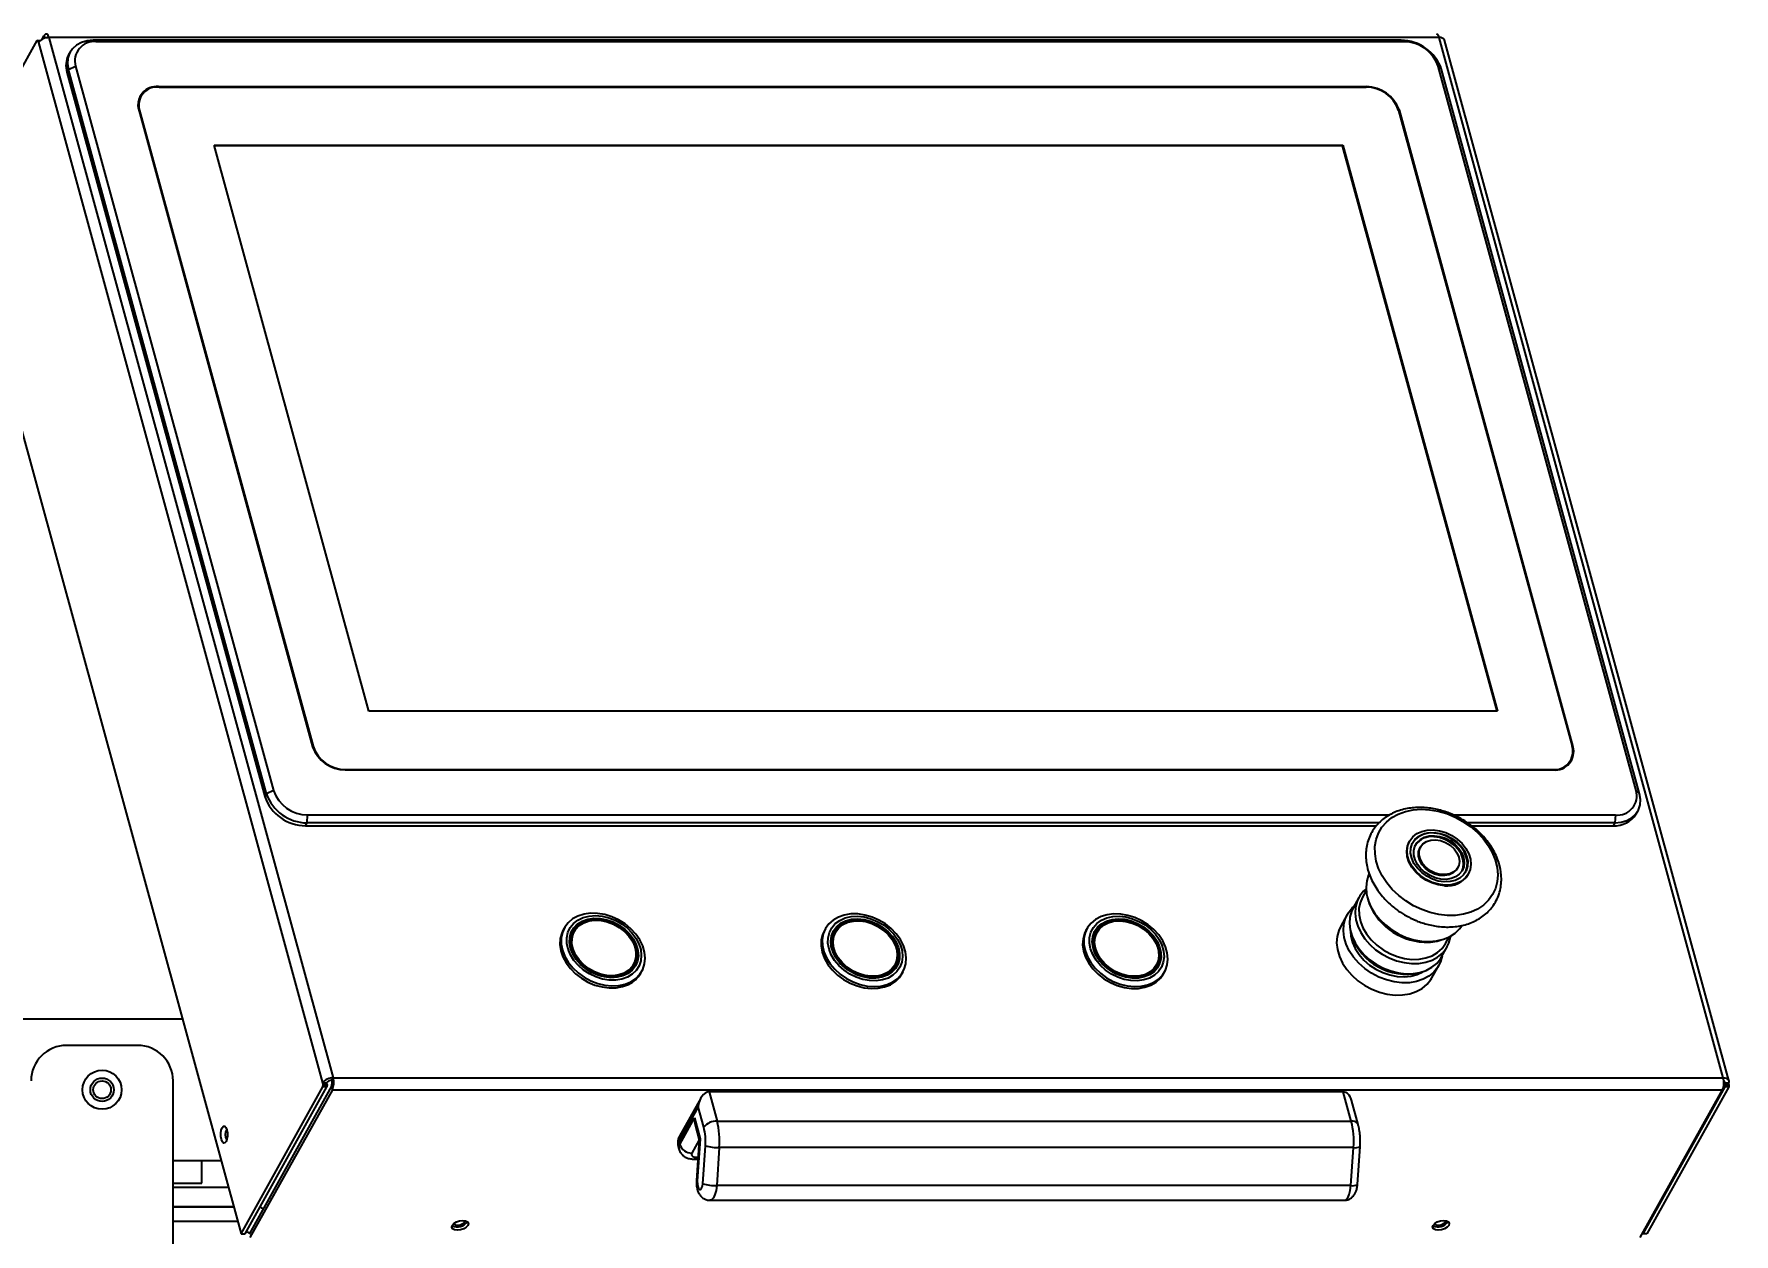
# Model space of a CAD drawing. Header units: millimetres. Extents: x 10 to 584, y 10 to 410.
# Drawn here: x 144.56 to 176.47, y 291.14 to 313.66 of the extents above; entities that cross this region are included whole.
import ezdxf

# ---------------------------------------------------------------- set-up
doc = ezdxf.new("R2010")
doc.units = ezdxf.units.MM
doc.layers.add('2', color=1, linetype='Continuous')
doc.styles.add('SLDTEXTSTYLE0', font='TXT', dxfattribs={"width": 0.7})
doc.dimstyles.new('SLDDIMSTYLE0', dxfattribs={"dimtxt": 3.5, "dimasz": 3.5, "dimexe": 0, "dimexo": 0.0625, "dimgap": 0.875, "dimtad": 1, "dimlfac": 15, "dimrnd": 1e-09, "dimzin": 12, "dimdsep": 46, "dimtxsty": 'SLDTEXTSTYLE0', "dimsah": 1, "dimcen": 0.09, "dimadec": 0, "dimazin": 3, "dimtfac": 1, "dimtofl": 0, "dimtmove": 0, "dimatfit": 3, "dimfxl": 0, "dimfrac": 2, "dimtolj": 1, "dimtzin": 12, "dimarcsym": 0})

# ---------------------------------------------------------------- blocks, each defined once
blk = doc.blocks.new('_D')
at = {"layer": '2', "color": 1}
for p, q in [((167.502, 346.778), (43.502, 346.778)), ((44.502, 346.778), (44.502, 225.845)), ((181.576, 225.845), (43.502, 225.845))]:
    blk.add_line(p, q, dxfattribs=at)
for points in [[(44.502, 346.778), (43.963, 343.278), (45.04, 343.278)], [(44.502, 225.845), (45.04, 229.345), (43.963, 229.345)]]:
    blk.add_solid(points, dxfattribs=at)
at = {"layer": '2', "color": 1, "insert": (39.99, 278.663), "char_height": 3.5, "attachment_point": 1, "rotation": 90, "style": 'SLDTEXTSTYLE0'}
blk.add_mtext('1814', dxfattribs=at)

msp = doc.modelspace()

# ---------------------------------------------------------------- linework, layer by layer
at = {"color": 7, "linetype": 'Continuous', "lineweight": 25}
for p, q in [((144.61216, 313.54593), (143.07556, 310.78894)), ((144.63028, 313.53775), (144.61216, 313.54593)), ((144.61216, 313.54593), (144.67754, 313.54593)), ((144.63028, 313.53775), (144.63923, 313.50498)), ((144.6672, 313.53775), (144.63028, 313.53775)), ((144.63923, 313.50498), (149.97564, 293.97639)), ((144.71214, 313.56681), (144.75073, 313.63604)), ((144.83769, 313.59675), (150.1741, 294.06817)), ((170.93663, 313.59675), (144.83769, 313.59675)), ((145.72725, 313.52033), (145.66928, 313.54653)), ((170.22142, 313.54653), (145.66928, 313.54653)), ((170.2794, 313.52033), (145.72725, 313.52033)), ((170.2794, 313.52033), (170.22142, 313.54653)), ((176.27304, 294.06817), (170.93663, 313.59675)), ((176.37623, 294.01857), (171.03982, 313.54716)), ((145.23618, 313.32498), (145.20634, 313.27145)), ((145.17486, 312.94689), (145.2047, 313.00043)), ((145.17486, 312.94689), (148.89065, 299.34897)), ((145.2047, 313.00043), (145.33701, 313.06161)), ((148.92049, 299.4025), (145.2047, 313.00043)), ((145.33701, 313.06161), (149.0528, 299.46368)), ((174.63614, 299.46368), (170.92035, 313.06161)), ((170.92035, 313.06161), (170.98446, 313.00043)), ((174.70025, 299.4025), (170.98446, 313.00043)), ((146.56051, 312.49063), (146.53707, 312.44857)), ((146.89386, 312.67661), (169.57391, 312.67661)), ((146.90699, 312.66787), (169.56555, 312.66787)), ((146.54437, 312.46168), (146.52166, 312.43853)), ((146.5222, 312.23972), (149.78881, 300.28557)), ((146.53533, 312.23099), (149.79717, 300.2943)), ((170.17598, 312.23099), (173.43782, 300.2943)), ((170.18433, 312.23972), (173.45094, 300.28557)), ((147.94201, 311.57566), (169.12745, 311.57566)), ((150.8457, 300.94962), (147.94201, 311.57566)), ((169.12318, 311.56802), (147.9441, 311.56802)), ((169.12745, 311.57566), (169.12318, 311.56802)), ((172.02478, 300.94962), (169.12318, 311.56802)), ((169.12745, 311.57566), (172.03113, 300.94962)), ((143.07556, 310.78894), (148.4448, 291.14021)), ((172.03113, 300.94962), (150.8457, 300.94962)), ((173.38919, 299.99259), (173.41264, 300.03466)), ((150.39924, 299.84868), (173.07928, 299.84868)), ((150.40759, 299.85742), (173.06616, 299.85742)), ((173.38755, 299.97204), (173.39529, 300.00354)), ((148.92049, 299.4025), (148.89065, 299.34897)), ((149.0528, 299.46368), (148.92049, 299.4025)), ((174.63614, 299.46368), (174.70025, 299.4025)), ((174.63893, 299.02441), (174.66877, 299.07794)), ((149.65368, 298.80287), (149.68352, 298.8564)), ((149.65368, 298.80287), (169.76153, 298.80287)), ((149.68352, 298.8564), (149.69374, 299.00496)), ((169.81087, 298.8564), (149.68352, 298.8564)), ((149.69374, 299.00496), (170.008, 299.00496)), ((171.20542, 299.00496), (174.24589, 299.00496)), ((174.23567, 298.8564), (171.47193, 298.8564)), ((171.54686, 298.80287), (174.20583, 298.80287)), ((174.23567, 298.8564), (174.20583, 298.80287)), ((174.24589, 299.00496), (174.23567, 298.8564)), ((170.3822, 298.51348), (170.37581, 298.50201)), ((170.58934, 298.40585), (170.57863, 298.38664)), ((171.27743, 297.99717), (171.28814, 298.01638)), ((171.48223, 297.88535), (171.48862, 297.89682)), ((169.56719, 297.58523), (169.4967, 297.45875)), ((169.58656, 297.46661), (169.59611, 297.42769)), ((169.42908, 297.45384), (169.32252, 297.26265)), ((154.51288, 296.88242), (154.49174, 296.84449)), ((159.41691, 296.87094), (159.39578, 296.83302)), ((164.32734, 296.87094), (164.30621, 296.83302)), ((169.21349, 297.13548), (169.08561, 296.90605)), ((154.68598, 296.81642), (154.6289, 296.714)), ((159.59002, 296.80495), (159.53294, 296.70253)), ((164.50045, 296.80495), (164.44336, 296.70253)), ((170.97863, 296.65716), (171.01675, 296.6695)), ((170.98216, 296.33765), (171.08872, 296.52885)), ((171.05734, 296.58894), (171.12783, 296.71542)), ((155.76444, 296.08112), (155.82152, 296.18353)), ((155.94756, 296.0331), (155.9687, 296.07102)), ((160.66848, 296.06964), (160.72556, 296.17206)), ((160.8516, 296.02163), (160.87273, 296.05955)), ((165.57891, 296.06964), (165.63599, 296.17206)), ((165.70354, 295.93884), (165.76203, 296.02163)), ((165.76203, 296.02163), (165.78316, 296.05955)), ((170.80348, 295.9486), (170.93135, 296.17803)), ((119.6966, 295.17832), (147.34134, 295.17832)), ((146.50183, 294.67832), (145.16849, 294.67832)), ((147.16849, 286.17832), (147.16849, 294.01165)), ((149.97564, 293.97639), (150.0493, 293.97639)), ((149.97564, 293.97639), (149.9846, 293.94363)), ((150.05825, 293.94363), (150.0493, 293.97639)), ((150.14853, 294.02228), (150.1741, 294.06817)), ((150.1741, 294.06817), (176.27304, 294.06817)), ((176.29555, 293.97639), (176.3692, 293.97639)), ((176.29555, 293.97639), (176.3045, 293.94363)), ((176.37816, 293.94363), (176.3692, 293.97639)), ((148.4448, 291.14021), (149.9814, 293.8972)), ((148.51846, 291.14021), (150.05506, 293.8972)), ((150.14086, 293.91086), (148.59361, 291.13475)), ((150.15877, 293.84533), (148.61152, 291.06922)), ((149.9814, 293.8972), (149.9846, 293.94363)), ((150.05506, 293.8972), (149.9814, 293.8972)), ((149.9846, 293.94363), (150.05825, 293.94363)), ((150.05825, 293.94363), (150.05506, 293.8972)), ((150.14086, 293.91086), (150.15877, 293.84533)), ((150.15877, 293.84533), (176.2577, 293.84533)), ((157.07503, 293.69027), (156.67473, 292.97204)), ((157.2309, 293.80327), (157.38013, 293.25717)), ((169.13869, 293.80327), (157.2309, 293.80327)), ((169.28792, 293.25717), (169.13869, 293.80327)), ((169.41691, 293.19517), (169.29187, 293.65273)), ((174.71045, 291.06922), (176.2577, 293.84533)), ((176.3013, 293.8972), (174.76471, 291.14021)), ((176.37496, 293.8972), (174.83836, 291.14021)), ((176.3013, 293.8972), (176.3045, 293.94363)), ((176.37496, 293.8972), (176.3013, 293.8972)), ((176.3045, 293.94363), (176.37816, 293.94363)), ((176.37816, 293.94363), (176.37496, 293.8972)), ((157.02759, 293.52472), (156.66528, 292.87467)), ((156.68021, 292.82006), (156.95726, 293.31716)), ((156.95726, 293.31716), (157.06534, 292.92164)), ((157.13205, 293.14245), (157.02759, 293.52472)), ((156.96905, 293.18915), (157.04763, 292.90158)), ((157.38013, 293.25717), (169.28792, 293.25717)), ((156.65064, 292.7868), (156.66556, 292.73219)), ((156.66528, 292.87467), (156.68021, 292.82006)), ((157.04774, 292.90311), (156.99529, 292.14092)), ((157.06534, 292.92164), (157.01068, 292.12719)), ((157.11316, 292.08089), (157.16222, 292.79375)), ((157.42322, 292.75902), (157.37417, 292.04616)), ((169.33102, 292.75902), (157.42322, 292.75902)), ((169.28196, 292.04616), (169.33102, 292.75902)), ((169.40462, 292.06716), (169.45368, 292.78002)), ((148.07004, 292.51165), (147.16849, 292.51165)), ((147.70894, 292.09165), (147.70894, 292.51165)), ((156.94448, 292.54358), (157.023, 292.54358)), ((147.16849, 292.09165), (147.70894, 292.09165)), ((169.28196, 292.04616), (157.37417, 292.04616)), ((148.20667, 292.01165), (147.16849, 292.01165)), ((157.24606, 291.77071), (169.15385, 291.77071)), ((148.30687, 291.64498), (147.16849, 291.64498)), ((147.16849, 291.64498), (148.30687, 291.64498)), ((148.4448, 291.14021), (148.51846, 291.14021)), ((174.76471, 291.14021), (174.75987, 291.1579)), ((174.83836, 291.14021), (174.76471, 291.14021))]:
    msp.add_line(p, q, dxfattribs=at)
at = {"color": 59, "linetype": 'Continuous', "lineweight": 25}
for p, q in [((144.76427, 313.58649), (144.75073, 313.63604)), ((146.89386, 312.67661), (146.88882, 312.66757)), ((169.57391, 312.67661), (169.56903, 312.66786)), ((146.52812, 312.21805), (146.53533, 312.23099)), ((170.18433, 312.23972), (170.17713, 312.22679)), ((149.79717, 300.2943), (149.78997, 300.2814)), ((173.45094, 300.28557), (173.4433, 300.27185)), ((150.40272, 299.84868), (150.40759, 299.85742)), ((173.06616, 299.85742), (173.06129, 299.84868)), ((176.28531, 294.01385), (176.29555, 293.97639)), ((157.04705, 292.90371), (156.90912, 292.65623)), ((156.98925, 292.57975), (157.02549, 292.57975)), ((147.16849, 291.37831), (148.37974, 291.37831))]:
    msp.add_line(p, q, dxfattribs=at)
at = {"color": 7, "linetype": 'Continuous', "lineweight": 25, "flags": 128}
for points in [[(144.83769, 313.59675), (144.82972, 313.62056), (144.82009, 313.63992), (144.80917, 313.6541), (144.79739, 313.66255), (144.78518, 313.66494), (144.77303, 313.66119), (144.7614, 313.65143), (144.75073, 313.63604)], [(145.66928, 313.54653), (145.5524, 313.53603), (145.44574, 313.50496), (145.35341, 313.45449), (145.27896, 313.38658), (145.22524, 313.30382), (145.19432, 313.20941), (145.18738, 313.10696), (145.2047, 313.00043)], [(146.53707, 312.44857), (146.52832, 312.43164), (146.51038, 312.38444)], [(173.34456, 299.93169), (173.35497, 299.94332), (173.38919, 299.99259)], [(174.23567, 298.8564), (174.35255, 298.86689), (174.4592, 298.89797), (174.55153, 298.94843), (174.62599, 299.01635), (174.67971, 299.0991), (174.71063, 299.19352), (174.71756, 299.29596), (174.70025, 299.4025)], [(171.08981, 297.11832), (170.92984, 297.13626), (170.76898, 297.17324), (170.61038, 297.22852), (170.45711, 297.30103), (170.31215, 297.38936), (170.17834, 297.49178), (170.05827, 297.60632), (169.95428, 297.73073), (169.8684, 297.8626), (169.8023, 297.99936), (169.75726, 298.13834), (169.73415, 298.27685), (169.73344, 298.41218), (169.75514, 298.54171), (169.79881, 298.6629), (169.86361, 298.77341), (169.94829, 298.87108), (170.05119, 298.954), (170.1703, 299.02058), (170.30332, 299.0695), (170.44765, 299.09983), (170.60048, 299.11096), (170.75884, 299.10268), (170.91965, 299.07515), (171.07977, 299.02891), (171.23609, 298.96486), (171.38556, 298.88425), (171.52529, 298.78863), (171.65254, 298.67989), (171.76484, 298.56012), (171.86001, 298.43167), (171.93619, 298.29703), (171.99189, 298.15882), (172.02605, 298.01973), (172.03798, 297.88248), (172.02747, 297.74973), (171.99471, 297.62406), (171.94033, 297.50793), (171.86541, 297.40359), (171.77139, 297.31307), (171.66012, 297.23813), (171.53374, 297.18024), (171.39473, 297.14052), (171.24579, 297.11975), (171.08981, 297.11832)], [(171.03584, 297.6758), (170.91858, 297.69177), (170.80172, 297.72704), (170.68976, 297.78023), (170.58699, 297.84931), (170.49737, 297.93163), (170.42433, 298.02402), (170.37069, 298.12292), (170.3385, 298.22455), (170.32901, 298.32499), (170.34257, 298.42038), (170.37581, 298.50201)], [(170.82859, 298.72303), (170.94585, 298.70705), (171.06271, 298.67179), (171.17467, 298.6186), (171.27744, 298.54951), (171.36706, 298.4672), (171.4401, 298.37481), (171.49374, 298.2759), (171.52593, 298.17428), (171.53542, 298.07384), (171.52185, 297.97845), (171.48575, 297.89176), (171.4285, 297.81713), (171.3523, 297.7574), (171.26008, 297.71488), (171.15538, 297.6912), (171.04223, 297.68727), (170.92497, 297.70325), (170.80812, 297.73851), (170.69615, 297.7917), (170.59338, 297.86078), (170.50376, 297.9431), (170.43072, 298.03549), (170.37708, 298.1344), (170.3449, 298.23602), (170.3354, 298.33646), (170.34897, 298.43185), (170.38507, 298.51854), (170.44232, 298.59317), (170.51852, 298.6529), (170.61074, 298.69542), (170.71544, 298.7191), (170.82859, 298.72303)], [(170.84306, 298.67429), (170.955, 298.65842), (171.06622, 298.62299), (171.17187, 298.56956), (171.26732, 298.50045), (171.34841, 298.41868), (171.41159, 298.32784), (171.4541, 298.23189), (171.47408, 298.13502), (171.47066, 298.04147), (171.44399, 297.95532), (171.39523, 297.88034), (171.32651, 297.81982), (171.24084, 297.77638), (171.14197, 297.75194), (171.0342, 297.74756), (170.92226, 297.76343), (170.81104, 297.79885), (170.70539, 297.85229), (170.60993, 297.9214), (170.52885, 298.00316), (170.46567, 298.094), (170.42316, 298.18996), (170.40318, 298.28683), (170.4066, 298.38038), (170.43327, 298.46653), (170.48203, 298.5415), (170.55075, 298.60203), (170.63642, 298.64546), (170.73529, 298.6699), (170.84306, 298.67429)], [(170.85079, 298.61347), (170.95298, 298.59868), (171.05433, 298.56545), (171.15011, 298.51536), (171.23584, 298.45073), (171.30751, 298.3746), (171.36176, 298.29052), (171.39607, 298.20242), (171.40882, 298.11443), (171.39942, 298.03065), (171.36831, 297.95501), (171.31695, 297.89104), (171.24773, 297.84173), (171.16389, 297.80939), (171.06936, 297.79554), (170.96855, 297.80081), (170.86618, 297.82496), (170.76703, 297.86686), (170.67574, 297.92456), (170.59658, 297.99536), (170.53325, 298.07593), (170.48871, 298.16253), (170.46504, 298.2511), (170.46335, 298.33749), (170.48373, 298.41767), (170.52521, 298.48788), (170.58585, 298.54486), (170.66283, 298.58592), (170.75254, 298.60916), (170.85079, 298.61347)], [(170.87127, 298.5382), (170.96615, 298.52307), (171.05929, 298.48835), (171.14487, 298.4362), (171.21749, 298.36992), (171.27259, 298.29365), (171.30672, 298.2122), (171.31773, 298.13068), (171.30493, 298.05421), (171.26911, 297.98761), (171.21254, 297.93505), (171.13876, 297.89983), (171.05241, 297.88417), (170.95893, 297.88906), (170.86417, 297.91419), (170.7741, 297.95797), (170.69437, 298.01765), (170.63, 298.0895), (170.58503, 298.16898), (170.56228, 298.25112), (170.56319, 298.33074), (170.58769, 298.40284), (170.63425, 298.4629), (170.69995, 298.50713), (170.78064, 298.53277), (170.87127, 298.5382)], [(171.42723, 297.92361), (171.43761, 297.94388), (171.46428, 298.03002), (171.4677, 298.12358), (171.44772, 298.22044), (171.40521, 298.3164), (171.34203, 298.40724), (171.26095, 298.489), (171.16549, 298.55811), (171.05984, 298.61155), (170.94862, 298.64698), (170.83668, 298.66284)], [(171.3672, 297.95344), (171.38868, 298.01138), (171.39808, 298.09516), (171.38533, 298.18315), (171.35102, 298.27125), (171.29677, 298.35533), (171.2251, 298.43146), (171.13937, 298.49609), (171.04359, 298.54618), (170.94224, 298.57941), (170.84005, 298.5942)], [(171.27743, 297.99717), (171.2584, 297.96839), (171.20183, 297.91583), (171.12805, 297.88061), (171.0417, 297.86496), (170.94822, 297.86985), (170.85346, 297.89497), (170.76339, 297.93875), (170.68366, 297.99844), (170.61929, 298.07028), (170.57432, 298.14977), (170.55157, 298.2319), (170.55248, 298.31152), (170.57698, 298.38362), (170.57863, 298.38664)], [(169.61839, 297.89242), (169.61282, 297.87983), (169.57799, 297.76865), (169.56506, 297.64991), (169.57434, 297.52641), (169.60561, 297.40102), (169.65814, 297.27671), (169.73069, 297.15636), (169.82157, 297.04282), (169.92865, 296.93873), (170.0494, 296.84655), (170.18102, 296.76842), (170.3204, 296.70618), (170.46429, 296.66129), (170.6093, 296.63481), (170.75205, 296.62735), (170.88919, 296.63908), (171.01749, 296.66974), (171.13396, 296.7186), (171.23586, 296.78452), (171.32081, 296.86595), (171.3636, 296.9227)], [(169.56545, 297.61509), (169.51927, 297.57338), (169.44812, 297.48541), (169.39693, 297.38527), (169.36697, 297.27543), (169.35897, 297.1586), (169.37313, 297.03765), (169.4091, 296.91556), (169.46599, 296.79533), (169.54241, 296.67993), (169.63647, 296.5722), (169.74586, 296.47479), (169.86788, 296.3901), (169.99953, 296.32022), (170.13757, 296.26686), (170.27859, 296.23133), (170.41913, 296.21453), (170.55572, 296.21685), (170.685, 296.23824), (170.8038, 296.27817), (170.90917, 296.33567), (170.99853, 296.40931), (171.06969, 296.49728), (171.12087, 296.59742), (171.15083, 296.70725), (171.15414, 296.72964)], [(155.85419, 296.76911), (155.76134, 296.86915), (155.65352, 296.9579), (155.53382, 297.03281), (155.40569, 297.09172), (155.27281, 297.13294), (155.13902, 297.15528), (155.00815, 297.15809), (154.88398, 297.14131), (154.77007, 297.10541), (154.6697, 297.05142), (154.58576, 296.98089), (154.52067, 296.89587), (154.47629, 296.79878), (154.4539, 296.69243), (154.45416, 296.57988), (154.47704, 296.46435), (154.52189, 296.34919), (154.58743, 296.23769), (154.67176, 296.13306), (154.77246, 296.03833), (154.88663, 295.9562), (155.011, 295.88905), (155.14197, 295.83881), (155.27579, 295.80692), (155.40859, 295.79429), (155.53658, 295.8013), (155.65605, 295.82774), (155.76358, 295.87285), (155.85606, 295.93533), (155.93085, 296.01339), (155.98578, 296.10477), (156.01928, 296.20686), (156.03039, 296.3167), (156.01878, 296.43116), (155.98479, 296.54692), (155.9294, 296.66066), (155.85419, 296.76911)], [(160.15712, 297.12596), (160.02352, 297.14545), (159.89341, 297.14538), (159.77052, 297.12573), (159.65841, 297.08709), (159.56029, 297.03056), (159.47898, 296.95777), (159.41683, 296.8708), (159.37563, 296.77217), (159.35655, 296.66471), (159.36015, 296.55151), (159.38632, 296.43583), (159.43431, 296.321), (159.50275, 296.21031), (159.58965, 296.10696), (159.69253, 296.01392), (159.80842, 295.93386), (159.93398, 295.86909), (160.06561, 295.82147), (160.19952, 295.79236), (160.33186, 295.78262), (160.45881, 295.79251), (160.57674, 295.82176), (160.68223, 295.86952), (160.77227, 295.93442), (160.84426, 296.01459), (160.89612, 296.10772), (160.92638, 296.21114), (160.93414, 296.32187), (160.9192, 296.43672), (160.88199, 296.55239), (160.82356, 296.66556), (160.74561, 296.77296), (160.65038, 296.87152), (160.5406, 296.95838), (160.41944, 297.03106), (160.29038, 297.08746), (160.15712, 297.12596)], [(165.474, 296.94207), (165.35484, 297.01777), (165.22707, 297.07757), (165.09435, 297.11975), (164.96051, 297.14311), (164.82939, 297.14696), (164.70477, 297.13121), (164.59023, 297.09629), (164.48908, 297.04322), (164.4042, 296.97353), (164.33806, 296.88921), (164.29255, 296.79269), (164.26899, 296.68676), (164.26804, 296.57445), (164.28974, 296.459), (164.33346, 296.34373), (164.39795, 296.23196), (164.48134, 296.12689), (164.58125, 296.03156), (164.69479, 295.94871), (164.8187, 295.88072), (164.94942, 295.82954), (165.08318, 295.79665), (165.21614, 295.783), (165.34447, 295.78897), (165.46448, 295.8144), (165.57272, 295.85855), (165.66607, 295.92015), (165.74185, 295.99744), (165.79787, 296.08818), (165.83254, 296.18978), (165.84484, 296.29929), (165.83443, 296.41358), (165.8016, 296.52936), (165.7473, 296.64329), (165.67309, 296.7521), (165.58111, 296.85266), (165.474, 296.94207)], [(170.99545, 296.3615), (170.96464, 296.24901), (170.91165, 296.14536), (170.83801, 296.0543), (170.74551, 295.97807), (170.63644, 295.91856), (170.51347, 295.87723), (170.37965, 295.85508), (170.23827, 295.85268), (170.0928, 295.87008), (169.94683, 295.90685), (169.80395, 295.96208), (169.66768, 296.03442), (169.54138, 296.12208), (169.42815, 296.22291), (169.33079, 296.33442), (169.25169, 296.45387), (169.1928, 296.57831), (169.15557, 296.70469), (169.14091, 296.82988), (169.14919, 296.95081), (169.1802, 297.0645), (169.23319, 297.16815), (169.30683, 297.25921), (169.33581, 297.28649)], [(169.32252, 297.26265), (169.29037, 297.19408), (169.26041, 297.08424), (169.25241, 296.96741), (169.26657, 296.84646), (169.30254, 296.72437), (169.35943, 296.60414), (169.43585, 296.48874), (169.52991, 296.38101), (169.6393, 296.2836), (169.76132, 296.19891), (169.89297, 296.12902), (170.03101, 296.07566), (170.17203, 296.04014), (170.31257, 296.02333), (170.44916, 296.02565), (170.57844, 296.04704), (170.69724, 296.08698), (170.80261, 296.14447), (170.89197, 296.21811), (170.96313, 296.30609), (170.98216, 296.33765)], [(169.4967, 297.45875), (169.45371, 297.35715), (169.43258, 297.24538), (169.43448, 297.12756), (169.45936, 297.00692), (169.50655, 296.88673), (169.57476, 296.77029), (169.66212, 296.66076), (169.76625, 296.56114), (169.88431, 296.47414), (170.01309, 296.40213), (170.14907, 296.34708), (170.28853, 296.3105), (170.42768, 296.29337), (170.56273, 296.29616), (170.68998, 296.31881), (170.80596, 296.36068), (170.90752, 296.42065), (170.99187, 296.49707), (171.05673, 296.58786), (171.05734, 296.58894)], [(154.49174, 296.84449), (154.46422, 296.78612), (154.43626, 296.6818), (154.43082, 296.5705), (154.44808, 296.45541), (154.48754, 296.33984), (154.54806, 296.22712), (154.6279, 296.12049), (154.72477, 296.02301), (154.83587, 295.9375), (154.95801, 295.8664), (155.08767, 295.81178), (155.22114, 295.77519), (155.35456, 295.75769), (155.4841, 295.75979), (155.60604, 295.78142), (155.71685, 295.82196)], [(155.69953, 295.95988), (155.59517, 295.92232), (155.47998, 295.90357), (155.35765, 295.90424), (155.23212, 295.9243), (155.10743, 295.96311), (154.98757, 296.01942), (154.87641, 296.09142), (154.77751, 296.1768), (154.69405, 296.27281), (154.62872, 296.37637), (154.58362, 296.48415), (154.56019, 296.59268), (154.55919, 296.69848), (154.58065, 296.79815), (154.62388, 296.88847), (154.6875, 296.96656), (154.76945, 297.02989), (154.8671, 297.07644), (154.97732, 297.10471), (155.09656, 297.11379), (155.22099, 297.10338), (155.34661, 297.07383), (155.46938, 297.02607), (155.58536, 296.96166), (155.69081, 296.88265), (155.78236, 296.79159), (155.85705, 296.6914), (155.91249, 296.5853), (155.9469, 296.47671), (155.95916, 296.36911), (155.94889, 296.26596), (155.91641, 296.17058), (155.86277, 296.08604), (155.78969, 296.01504), (155.69953, 295.95988)], [(154.8513, 297.0122), (154.95361, 297.04834), (155.06692, 297.06495), (155.18714, 297.06141), (155.30992, 297.03785), (155.43082, 296.99514), (155.54548, 296.9348), (155.64975, 296.85902), (155.73986, 296.77054), (155.81255, 296.67256), (155.8652, 296.56862), (155.89591, 296.46248), (155.90356, 296.35796), (155.88788, 296.25886), (155.84944, 296.16874), (155.78961, 296.09088), (155.71058, 296.02808), (155.61519, 295.9826), (155.50689, 295.95611), (155.38959, 295.94955), (155.26754, 295.96316), (155.14514, 295.99644), (155.02683, 296.04821), (154.91687, 296.11657), (154.81924, 296.19907), (154.73746, 296.29273), (154.67451, 296.39415), (154.63264, 296.49967), (154.61337, 296.60548), (154.61741, 296.70775), (154.64459, 296.80279), (154.69395, 296.88716), (154.76369, 296.95781), (154.8513, 297.0122)], [(155.65251, 296.00528), (155.5522, 295.96984), (155.4411, 295.95356), (155.32324, 295.95703), (155.20286, 295.98012), (155.08432, 296.022), (154.97191, 296.08116), (154.86968, 296.15546), (154.78133, 296.2422), (154.71006, 296.33827), (154.65844, 296.44018), (154.62833, 296.54424), (154.62083, 296.64671), (154.6362, 296.74388), (154.6739, 296.83223), (154.73255, 296.90857), (154.81004, 296.97015), (154.90356, 297.01473), (155.00975, 297.04071), (155.12475, 297.04714), (155.24441, 297.0338), (155.36441, 297.00116), (155.48042, 296.95041), (155.58822, 296.88338), (155.68395, 296.8025), (155.76412, 296.71067), (155.82585, 296.61124), (155.86689, 296.50778), (155.88578, 296.40404), (155.88183, 296.30377), (155.85517, 296.21059), (155.80678, 296.12787), (155.7384, 296.0586), (155.65251, 296.00528)], [(154.7753, 296.27191), (154.85734, 296.18498), (154.95371, 296.10943), (155.06092, 296.048), (155.1751, 296.0029), (155.29213, 295.97577), (155.40776, 295.96758), (155.51784, 295.97864), (155.61836, 296.00854), (155.70571, 296.0562), (155.77673, 296.1199), (155.82884, 296.19734), (155.86017, 296.28572), (155.86958, 296.38184), (155.85673, 296.48223), (155.82209, 296.58326), (155.76691, 296.68128), (155.69318, 296.77275), (155.60357, 296.85436), (155.50131, 296.92316), (155.39011, 296.97667), (155.27398, 297.01295), (155.15712, 297.03068), (155.04375, 297.02924), (154.93797, 297.00867), (154.84361, 296.96971), (154.76407, 296.91378), (154.70222, 296.84289), (154.66031, 296.7596), (154.63985, 296.66694), (154.64158, 296.56823), (154.66543, 296.46706), (154.71055, 296.36709), (154.7753, 296.27191)], [(155.63788, 296.03636), (155.53915, 296.00184), (155.42962, 295.98675), (155.31349, 295.99168), (155.19524, 296.01643), (155.07939, 296.06006), (154.97041, 296.1209), (154.87248, 296.19659), (154.78937, 296.28424), (154.72427, 296.38047), (154.67968, 296.48158), (154.65731, 296.5837), (154.65803, 296.6829), (154.68181, 296.77536), (154.72773, 296.85753), (154.79402, 296.92625), (154.87815, 296.97889), (154.97688, 297.01341), (155.08641, 297.0285), (155.20253, 297.02357), (155.32079, 296.99882), (155.43663, 296.95519), (155.54561, 296.89436), (155.64354, 296.81866), (155.72666, 296.73102), (155.79176, 296.63479), (155.83635, 296.53367), (155.85872, 296.43155), (155.858, 296.33235), (155.83422, 296.2399), (155.7883, 296.15772), (155.722, 296.089), (155.63788, 296.03636)], [(159.39578, 296.83302), (159.36275, 296.75985), (159.33807, 296.65432), (159.33598, 296.54225), (159.35656, 296.42688), (159.3992, 296.31152), (159.46268, 296.1995), (159.54519, 296.09402), (159.64433, 295.99814), (159.75727, 295.9146), (159.88074, 295.84582), (160.01121, 295.79376), (160.14491, 295.75993), (160.278, 295.74529), (160.40665, 295.75028), (160.52716, 295.77475), (160.63606, 295.81799), (160.73023, 295.87876), (160.80694, 295.95531), (160.8516, 296.02163)], [(160.86313, 296.34379), (160.84992, 296.24148), (160.81459, 296.14735), (160.75829, 296.06444), (160.68283, 295.9954), (160.59063, 295.94245), (160.48465, 295.9073), (160.36831, 295.89108), (160.24533, 295.8943), (160.11968, 295.91687), (159.9954, 295.95806), (159.87646, 296.01654), (159.76671, 296.09043), (159.66966, 296.17737), (159.58844, 296.27456), (159.52566, 296.37886), (159.48333, 296.48694), (159.46281, 296.59531), (159.46477, 296.70049), (159.48914, 296.79911), (159.53513, 296.88799), (159.60128, 296.96428), (159.68545, 297.02552), (159.78494, 297.06974), (159.89655, 297.09553), (160.01669, 297.10206), (160.14151, 297.08911), (160.26698, 297.0571), (160.38909, 297.00707), (160.50389, 296.94061), (160.60771, 296.85987), (160.6972, 296.76744), (160.7695, 296.66629), (160.82227, 296.55967), (160.85382, 296.451), (160.86313, 296.34379)], [(159.51623, 296.6365), (159.52981, 296.73625), (159.56623, 296.82732), (159.62419, 296.90642), (159.70159, 296.97069), (159.79564, 297.01781), (159.90292, 297.04608), (160.01957, 297.05447), (160.14137, 297.04268), (160.26392, 297.01114), (160.38279, 296.96099), (160.49367, 296.89403), (160.59258, 296.8127), (160.67592, 296.71992), (160.74069, 296.61906), (160.78454, 296.51376), (160.8059, 296.40781), (160.80399, 296.30507), (160.77887, 296.20922), (160.73147, 296.12375), (160.66348, 296.05174), (160.57737, 295.99579), (160.47625, 295.95793), (160.36377, 295.93951), (160.244, 295.94122), (160.12127, 295.96298), (160.00001, 296.00402), (159.88461, 296.06284), (159.77924, 296.13732), (159.68771, 296.22477), (159.61331, 296.32203), (159.55875, 296.42558), (159.526, 296.53168), (159.51623, 296.6365)], [(160.79097, 296.3509), (160.77766, 296.25311), (160.74195, 296.16382), (160.68512, 296.08627), (160.60924, 296.02325), (160.51704, 295.97705), (160.41185, 295.94934), (160.29748, 295.94111), (160.17806, 295.95267), (160.05791, 295.98359), (159.94137, 296.03277), (159.83265, 296.09841), (159.73568, 296.17815), (159.65397, 296.26911), (159.59047, 296.368), (159.54747, 296.47125), (159.52653, 296.57512), (159.52841, 296.67586), (159.55303, 296.76982), (159.59951, 296.85362), (159.66617, 296.92423), (159.75059, 296.97908), (159.84974, 297.01621), (159.96002, 297.03426), (160.07744, 297.03259), (160.19777, 297.01125), (160.31665, 296.97102), (160.4298, 296.91335), (160.53311, 296.84032), (160.62285, 296.75458), (160.69579, 296.65923), (160.74928, 296.5577), (160.7814, 296.45367), (160.79097, 296.3509)], [(160.14819, 295.97315), (160.26491, 295.95714), (160.37776, 295.96033), (160.48265, 295.98261), (160.57581, 296.02317), (160.65385, 296.08056), (160.71397, 296.15268), (160.75398, 296.23695), (160.77245, 296.33031), (160.7687, 296.42938), (160.74287, 296.53059), (160.6959, 296.63028), (160.62947, 296.72485), (160.546, 296.81088), (160.4485, 296.88525), (160.34049, 296.94528), (160.22588, 296.98881), (160.1088, 297.01425), (159.9935, 297.02069), (159.88413, 297.0079), (159.78466, 296.97633), (159.69867, 296.92713), (159.62927, 296.86208), (159.57898, 296.78353), (159.5496, 296.69432), (159.54221, 296.59766), (159.55707, 296.49706), (159.59364, 296.39616), (159.65059, 296.29859), (159.72588, 296.20788), (159.81678, 296.12732), (159.92, 296.05981), (160.03182, 296.00779), (160.14819, 295.97315)], [(160.76523, 296.36507), (160.75181, 296.26911), (160.71572, 296.18188), (160.65836, 296.10672), (160.58192, 296.04653), (160.48935, 296.00361), (160.3842, 295.97963), (160.27051, 295.9755), (160.15265, 295.99137), (160.03516, 296.02664), (159.92254, 296.07996), (159.81912, 296.14927), (159.72889, 296.23191), (159.6553, 296.3247), (159.60118, 296.42409), (159.56862, 296.52624), (159.55887, 296.62724), (159.57229, 296.7232), (159.60838, 296.81043), (159.66574, 296.88559), (159.74218, 296.94578), (159.83475, 296.98869), (159.9399, 297.01268), (160.05359, 297.01681), (160.17145, 297.00094), (160.28894, 296.96567), (160.40156, 296.91235), (160.50498, 296.84304), (160.59521, 296.7604), (160.6688, 296.6676), (160.72292, 296.56822), (160.75548, 296.46607), (160.76523, 296.36507)], [(164.30621, 296.83302), (164.28078, 296.7799), (164.25164, 296.67604), (164.24501, 296.56503), (164.26108, 296.45005), (164.29939, 296.33443), (164.35883, 296.22147), (164.43771, 296.11444), (164.53374, 296.01641), (164.64416, 295.9302), (164.76581, 295.85829), (164.89517, 295.80275), (165.02853, 295.76518), (165.16205, 295.74666), (165.29189, 295.74772), (165.41432, 295.76833), (165.5258, 295.8079), (165.62315, 295.86528), (165.70354, 295.93884)], [(165.66693, 296.06238), (165.59098, 295.99375), (165.49837, 295.94126), (165.39206, 295.90661), (165.27549, 295.89091), (165.15239, 295.89466), (165.02673, 295.91774), (164.90253, 295.95941), (164.7838, 296.01834), (164.67434, 296.09262), (164.57768, 296.17987), (164.49693, 296.27729), (164.43467, 296.38174), (164.39291, 296.48987), (164.373, 296.5982), (164.37556, 296.70325), (164.40053, 296.80165), (164.44709, 296.89023), (164.51376, 296.96614), (164.59838, 297.02694), (164.69824, 297.07069), (164.81013, 297.09597), (164.93045, 297.10197), (165.05533, 297.0885), (165.18077, 297.05599), (165.30272, 297.00548), (165.41728, 296.93861), (165.52075, 296.85752), (165.60982, 296.76481), (165.68162, 296.66347), (165.73383, 296.55675), (165.76479, 296.44808), (165.7735, 296.34096), (165.75968, 296.23882), (165.72377, 296.14496), (165.66693, 296.06238)], [(164.52489, 296.89573), (164.59961, 296.96233), (164.69142, 297.01208), (164.79701, 297.04318), (164.91255, 297.0545), (165.03387, 297.04565), (165.15658, 297.01694), (165.27626, 296.96941), (165.38857, 296.90477), (165.48946, 296.82536), (165.57527, 296.73406), (165.64292, 296.63415), (165.68994, 296.52926), (165.71465, 296.42317), (165.71615, 296.31972), (165.69439, 296.22265), (165.65015, 296.13546), (165.58503, 296.06131), (165.50138, 296.00287), (165.40224, 295.96227), (165.29117, 295.94095), (165.17221, 295.93971), (165.04963, 295.95858), (164.92789, 295.99687), (164.81136, 296.05321), (164.70428, 296.12556), (164.6105, 296.21131), (164.53342, 296.30735), (164.47583, 296.41021), (164.4398, 296.51618), (164.42663, 296.62143), (164.43681, 296.72215), (164.46996, 296.8147), (164.52489, 296.89573)], [(165.6051, 296.09674), (165.53184, 296.03145), (165.44182, 295.98268), (165.3383, 295.95219), (165.22502, 295.94108), (165.10608, 295.94976), (164.98576, 295.97791), (164.86843, 296.02451), (164.75831, 296.08788), (164.6594, 296.16574), (164.57526, 296.25526), (164.50894, 296.35321), (164.46283, 296.45605), (164.4386, 296.56006), (164.43713, 296.66149), (164.45847, 296.75666), (164.50185, 296.84215), (164.56569, 296.91485), (164.6477, 296.97214), (164.74491, 297.01195), (164.8538, 297.03285), (164.97044, 297.03407), (165.09062, 297.01557), (165.20998, 296.97802), (165.32423, 296.92278), (165.42922, 296.85185), (165.52116, 296.76778), (165.59673, 296.67362), (165.6532, 296.57277), (165.68853, 296.46887), (165.70143, 296.36568), (165.69145, 296.26694), (165.65895, 296.1762), (165.6051, 296.09674)], [(164.7416, 296.11658), (164.84632, 296.0512), (164.95906, 296.00161), (165.07574, 295.96963), (165.19216, 295.9564), (165.30409, 295.9624), (165.4075, 295.98742), (165.49865, 296.03055), (165.57424, 296.09022), (165.63154, 296.1643), (165.66848, 296.25009), (165.68372, 296.3445), (165.67672, 296.44411), (165.64773, 296.54533), (165.59779, 296.64449), (165.52871, 296.73802), (165.44299, 296.82253), (165.34373, 296.89497), (165.2345, 296.95271), (165.11927, 296.99368), (165.00219, 297.01639), (164.88749, 297.02002), (164.77933, 297.00444), (164.68161, 296.97021), (164.59786, 296.91858), (164.53112, 296.85139), (164.48378, 296.7711), (164.45757, 296.68059), (164.45343, 296.58314), (164.47151, 296.48226), (164.51115, 296.38162), (164.57093, 296.28483), (164.64868, 296.19541), (164.7416, 296.11658)], [(165.58392, 296.12295), (165.51168, 296.05905), (165.42256, 296.01195), (165.31999, 295.98346), (165.2079, 295.97467), (165.09062, 295.98591), (164.97263, 296.01677), (164.85848, 296.06605), (164.75256, 296.13186), (164.65893, 296.21167), (164.58119, 296.30241), (164.52233, 296.40059), (164.48462, 296.50245), (164.46949, 296.60407), (164.47754, 296.70154), (164.50845, 296.79111), (164.56104, 296.86936), (164.63328, 296.93325), (164.7224, 296.98036), (164.82497, 297.00885), (164.93706, 297.01764), (165.05434, 297.00639), (165.17233, 296.97554), (165.28648, 296.92626), (165.3924, 296.86045), (165.48603, 296.78064), (165.56377, 296.6899), (165.62262, 296.59172), (165.66034, 296.48986), (165.67546, 296.38824), (165.66742, 296.29077), (165.63651, 296.20119), (165.58392, 296.12295)], [(169.08561, 296.90605), (169.05233, 296.83507), (169.02132, 296.72138), (169.01304, 296.60045), (169.02769, 296.47526), (169.06493, 296.34888), (169.12382, 296.22444), (169.20292, 296.10499), (169.30028, 295.99348), (169.41351, 295.89265), (169.53981, 295.80499), (169.67608, 295.73265), (169.81896, 295.67742), (169.96493, 295.64065), (170.1104, 295.62325), (170.25178, 295.62565), (170.3856, 295.6478), (170.50856, 295.68913), (170.61764, 295.74864), (170.71013, 295.82487), (170.78378, 295.91593), (170.80348, 295.9486)], [(169.27335, 296.81668), (169.28077, 296.72709), (169.31054, 296.60994), (169.36222, 296.49413), (169.43433, 296.383), (169.5248, 296.27975), (169.63102, 296.18734), (169.74995, 296.10844), (169.87814, 296.04531), (170.01193, 295.99977), (170.14746, 295.97313), (170.28083, 295.96616), (170.4082, 295.97905), (170.52592, 296.01145), (170.62873, 296.06127)], [(176.27304, 294.06817), (176.30079, 294.0664), (176.32552, 294.06118), (176.34626, 294.0527), (176.36222, 294.04129), (176.37279, 294.02738), (176.37756, 294.01151), (176.37635, 293.9943), (176.3692, 293.97639)], [(148.07533, 292.91072), (148.06552, 292.96786), (148.06499, 293.03027), (148.07382, 293.08846), (148.09067, 293.13355), (148.11297, 293.15869), (148.13732, 293.16006), (148.16003, 293.13743), (148.17763, 293.09426), (148.18744, 293.03712), (148.18797, 292.9747), (148.17914, 292.91652), (148.1623, 292.87142), (148.14, 292.84628), (148.11564, 292.84492), (148.09293, 292.86754), (148.07533, 292.91072)], [(156.90912, 292.65623), (156.90316, 292.64131), (156.90215, 292.62696), (156.90612, 292.61374), (156.91493, 292.60215), (156.92823, 292.59264), (156.94552, 292.58557), (156.96612, 292.58122), (156.98925, 292.57975)], [(157.01068, 292.12719), (157.01112, 292.07518), (157.0193, 292.02756), (157.03396, 291.99159), (157.05288, 291.97273), (157.07318, 291.97387), (157.09177, 291.99482), (157.1058, 292.0324), (157.11316, 292.08089)], [(152.6084, 291.39042), (152.66088, 291.38344), (152.69758, 291.36354), (152.71292, 291.33377), (152.70456, 291.29865), (152.67377, 291.26353), (152.62524, 291.23376), (152.56637, 291.21386), (152.5061, 291.20688), (152.45362, 291.21386), (152.41691, 291.23376), (152.40157, 291.26353), (152.40993, 291.29865), (152.44072, 291.33377), (152.48925, 291.36354), (152.54813, 291.38344), (152.6084, 291.39042)], [(152.43549, 291.32933), (152.44286, 291.31957), (152.46809, 291.30589), (152.50417, 291.30109), (152.54561, 291.30589), (152.58609, 291.31957), (152.61945, 291.34004), (152.64062, 291.36418), (152.64648, 291.38698)], [(171.02251, 291.39042), (171.07499, 291.38344), (171.11169, 291.36354), (171.12703, 291.33377), (171.11867, 291.29865), (171.08788, 291.26353), (171.03936, 291.23376), (170.98048, 291.21386), (170.92021, 291.20688), (170.86773, 291.21386), (170.83102, 291.23376), (170.81569, 291.26353), (170.82405, 291.29865), (170.85483, 291.33377), (170.90336, 291.36354), (170.96224, 291.38344), (171.02251, 291.39042)], [(170.84961, 291.32932), (170.85697, 291.31957), (170.88221, 291.30589), (170.91829, 291.30109), (170.95972, 291.30589), (171.0002, 291.31957), (171.03356, 291.34004), (171.05473, 291.36418), (171.06059, 291.38697)]]:
    msp.add_lwpolyline(points, dxfattribs=at)
at = {"color": 59, "linetype": 'Continuous', "lineweight": 25, "flags": 128}
for points in [[(157.01068, 292.12719), (156.99922, 292.13397), (156.99528, 292.14048), (156.99529, 292.14092)], [(157.37417, 292.04616), (157.36262, 291.95602), (157.34162, 291.87787), (157.31288, 291.81804), (157.27873, 291.78139), (157.24598, 291.77071)], [(169.15385, 291.77071), (169.18652, 291.78139), (169.22068, 291.81804), (169.24941, 291.87787), (169.27041, 291.95602), (169.28196, 292.04616)]]:
    msp.add_lwpolyline(points, dxfattribs=at)
at = {"color": 7, "linetype": 'Continuous', "lineweight": 25}
for radius in [0.36667, 0.22, 0.16667]:
    msp.add_circle((145.83516, 293.84498), radius, dxfattribs=at)
for centre, radius, start, end in [((144.82835, 313.35647), 0.24047, 87.774595, 141.858713), ((145.68654, 313.15961), 0.36301, 83.560842, 195.662704), ((170.21879, 312.73672), 0.80981, 19.004072, 89.813409), ((170.27718, 312.8401), 0.68024, 19.004072, 89.813409), ((170.85749, 313.59071), 0.07936, 4.362682, 69.353527), ((170.95424, 313.50124), 0.09712, 28.213039, 100.446874), ((145.57912, 313.07149), 0.42302, 151.791024, 197.130632), ((146.85509, 312.33306), 0.34573, 83.560842, 195.662704), ((146.86822, 312.32432), 0.34573, 83.560842, 195.662704), ((169.56344, 312.02002), 0.64785, 19.004072, 89.813409), ((169.5718, 312.02876), 0.64785, 19.004072, 89.813409), ((150.40135, 300.49653), 0.64785, 199.004072, 269.813409), ((150.4097, 300.50526), 0.64785, 199.004072, 269.813409), ((173.10493, 300.20097), 0.34573, 263.560842, 15.662704), ((173.11806, 300.19223), 0.34573, 263.560842, 15.662704), ((149.68616, 299.6662), 0.80981, 199.004072, 269.813409), ((149.69596, 299.68519), 0.68024, 199.004072, 269.813409), ((174.2866, 299.36568), 0.36301, 263.560842, 15.662704), ((149.65632, 299.61267), 0.80981, 199.004072, 269.813409), ((174.23761, 299.27485), 0.47305, 266.148104, 328.033984), ((170.78433, 298.25519), 0.411, 82.682505, 147.610104), ((170.79374, 298.23319), 0.36397, 82.689666, 145.371779), ((171.0951, 298.1298), 0.45785, 262.563051, 327.729558), ((170.70371, 297.77845), 1.1618, 197.571951, 267.559777), ((170.31705, 297.09567), 1.08065, 198.59552, 283.138795), ((170.71065, 297.50705), 0.89114, 266.370433, 287.500259), ((155.50408, 296.28608), 0.51056, 294.629137, 330.298065), ((145.16849, 294.01165), 0.66667, 90, 180), ((146.50183, 294.01165), 0.66667, 0, 90), ((150.16477, 293.82788), 0.24047, 87.774595, 141.858713), ((150.14386, 293.90214), 0.12023, 87.774595, 141.858713), ((149.98612, 293.97748), 0.16847, 336.706084, 15.420939), ((149.84929, 293.97857), 0.33694, 336.706084, 15.420939), ((175.94823, 293.97857), 0.33694, 336.706084, 15.420939), ((176.2723, 293.99028), 0.02708, 329.146363, 67.987925), ((148.33944, 293.00249), 0.19166, 148.821625, 211.178374), ((157.36845, 292.95681), 0.30058, 87.774595, 141.858713), ((156.08299, 292.87603), 1.08236, 355.639937, 14.249679), ((155.88148, 292.87657), 1.54622, 355.639937, 14.249679), ((167.78927, 292.87657), 1.54622, 355.639937, 14.249679), ((156.90991, 292.89917), 0.24294, 199.004072, 269.813409), ((157.40001, 293.5827), 0.82401, 253.227037, 271.614428), ((157.35096, 292.86984), 0.82401, 253.227037, 271.614428), ((148.96394, 291.85612), 0.26381, 232.01602, 246.896085), ((148.70819, 291.39726), 0.26381, 232.01602, 246.896085), ((152.50468, 291.49102), 0.22099, 243.754433, 326.812749), ((170.91878, 291.49105), 0.22101, 243.765763, 326.801455)]:
    msp.add_arc(centre, radius, start, end, dxfattribs=at)
at = {"color": 59, "linetype": 'Continuous', "lineweight": 25}
for centre, radius, start, end in [((169.30994, 293.13782), 0.12136, 28.172014, 100.453945), ((156.76136, 292.81351), 0.11389, 147.517738, 193.559963), ((156.78656, 292.91205), 0.12691, 151.791024, 197.130632), ((156.77637, 292.75887), 0.11398, 147.529599, 193.341597), ((169.36338, 292.93874), 0.18261, 259.792489, 299.63696), ((156.93805, 292.59735), 0.05415, 276.796472, 341.036466), ((169.31432, 292.22588), 0.18261, 259.792489, 299.63696)]:
    msp.add_arc(centre, radius, start, end, dxfattribs=at)
at = {"color": 7, "linetype": 'Continuous', "lineweight": 25}
for centre, major_axis, ratio, start_param, end_param in [((157.21173, 293.52472), (0.03372, 0.27767), 0.65560137, 0.07945523, 1.65025156), ((169.11952, 293.52472), (0.03372, 0.27767), 0.65560137, 5.2693523, 6.36264054), ((157.1414, 293.31716), (0.03372, 0.27767), 0.65560137, 1.65025156, 2.12775964), ((157.24948, 292.92164), (0.20173, 0.02004), 0.20994967, 2.69961781, 3.10605942)]:
    msp.add_ellipse(centre, major_axis=major_axis, ratio=ratio, start_param=start_param, end_param=end_param, dxfattribs=at)
for points, knots in [([(171.34324, 298.93688), (171.29293, 298.96316), (171.22201, 299.00021), (171.11276, 299.04453), (171.01768, 299.0776), (170.90285, 299.10847), (170.78169, 299.13137), (170.65524, 299.14452), (170.5265, 299.14636), (170.39779, 299.13578), (170.2713, 299.11204), (170.14904, 299.07465), (170.03296, 299.02331), (169.92496, 298.9579), (169.82693, 298.87841), (169.74078, 298.78498), (169.66852, 298.67783), (169.61235, 298.55734), (169.57616, 298.42941), (169.55987, 298.29787), (169.56215, 298.16653), (169.58239, 298.03365), (169.62007, 297.90133), (169.67427, 297.77172), (169.74356, 297.647), (169.82579, 297.52961), (169.91698, 297.42306), (170.00908, 297.33284), (170.09603, 297.25977), (170.19728, 297.18404), (170.2747, 297.138), (170.32423, 297.10855)], [0, 0, 0, 0, 0.04123025, 0.05812009, 0.08607092, 0.1150315, 0.14602566, 0.17828786, 0.21152006, 0.24549497, 0.28006543, 0.31513867, 0.35066751, 0.38665081, 0.42314174, 0.46025937, 0.4981966, 0.53721745, 0.57760978, 0.61484248, 0.65226305, 0.68982814, 0.72744434, 0.76497975, 0.80226094, 0.83902053, 0.87470644, 0.90768742, 0.93456784, 0.95814663, 1, 1, 1, 1]), ([(170.32423, 297.10855), (170.37454, 297.08227), (170.44546, 297.04523), (170.55471, 297.0009), (170.64979, 296.96784), (170.76461, 296.93697), (170.88578, 296.91407), (171.01223, 296.90091), (171.14097, 296.89908), (171.26967, 296.90966), (171.39617, 296.9334), (171.51843, 296.97079), (171.6345, 297.02213), (171.7425, 297.08754), (171.84054, 297.16703), (171.92669, 297.26046), (171.99895, 297.36761), (172.05512, 297.48809), (172.09131, 297.61602), (172.10759, 297.74757), (172.10532, 297.87891), (172.08508, 298.01179), (172.0474, 298.14411), (171.9932, 298.27372), (171.92391, 298.39843), (171.84168, 298.51583), (171.75048, 298.62238), (171.65839, 298.71259), (171.57144, 298.78567), (171.47019, 298.86139), (171.39276, 298.90743), (171.34324, 298.93688)], [0, 0, 0, 0, 0.04123025, 0.05812009, 0.08607092, 0.1150315, 0.14602566, 0.17828786, 0.21152006, 0.24549497, 0.28006543, 0.31513867, 0.35066751, 0.38665081, 0.42314174, 0.46025937, 0.4981966, 0.53721745, 0.57760978, 0.61484248, 0.65226305, 0.68982814, 0.72744434, 0.76497975, 0.80226094, 0.83902053, 0.87470644, 0.90768742, 0.93456784, 0.95814663, 1, 1, 1, 1]), ([(169.45368, 292.78002), (169.45479, 292.80006), (169.45799, 292.85789), (169.45613, 292.95502), (169.44503, 293.06616), (169.43003, 293.14539), (169.4192, 293.18649), (169.41691, 293.19517)], [0, 0, 0, 0, 0.14064302, 0.40573944, 0.67216, 0.93072516, 1, 1, 1, 1]), ([(156.67473, 292.97204), (156.66452, 292.94951), (156.6452, 292.90683), (156.63877, 292.84183), (156.64821, 292.80406), (156.65222, 292.788)], [0, 0, 0, 0, 0.391193362, 0.741128487, 1, 1, 1, 1]), ([(156.6671, 292.73359), (156.66811, 292.72773), (156.67302, 292.69911), (156.70011, 292.65461), (156.74441, 292.60661), (156.79871, 292.57277), (156.86516, 292.54851), (156.91569, 292.54537), (156.94448, 292.54358)], [0, 0, 0, 0, 0.04870378, 0.23812225, 0.41443125, 0.5867995, 0.76458782, 1, 1, 1, 1]), ([(156.99529, 292.14092), (156.99465, 292.12652), (156.99282, 292.08528), (156.99936, 292.01468), (157.01869, 291.94072), (157.05011, 291.87855), (157.09094, 291.82965), (157.1422, 291.79371), (157.19587, 291.77275), (157.23153, 291.77283), (157.24576, 291.77286)], [0, 0, 0, 0, 0.08326661, 0.23840016, 0.40700164, 0.54450695, 0.66703712, 0.79056128, 0.91639497, 1, 1, 1, 1]), ([(169.15337, 291.77286), (169.16084, 291.77226), (169.19009, 291.76989), (169.23827, 291.78507), (169.29056, 291.81455), (169.33153, 291.85451), (169.36328, 291.90245), (169.38728, 291.96083), (169.40013, 292.01735), (169.40353, 292.05498), (169.40462, 292.06716)], [0, 0, 0, 0, 0.051262444, 0.200898183, 0.336161479, 0.465737515, 0.598121215, 0.744632067, 0.917338, 1, 1, 1, 1])]:
    msp.add_open_spline(points, degree=3, knots=knots, dxfattribs=at)

# ---------------------------------------------------------------- dimensions: what is measured, and where the dimension line sits
at = {"layer": '2', "color": 1}
dim = msp.add_linear_dim(base=(44.50183, 225.84498), p1=(168.50183, 346.77832), p2=(182.57616, 225.84498), angle=90, dimstyle='SLDDIMSTYLE0', dxfattribs=at)
dim.commit()
dim.dimension.update_dxf_attribs({"geometry": '_D', "text_midpoint": (44.50183, 284.48628), "dimtype": 160})

doc.saveas('drawing.dxf')
